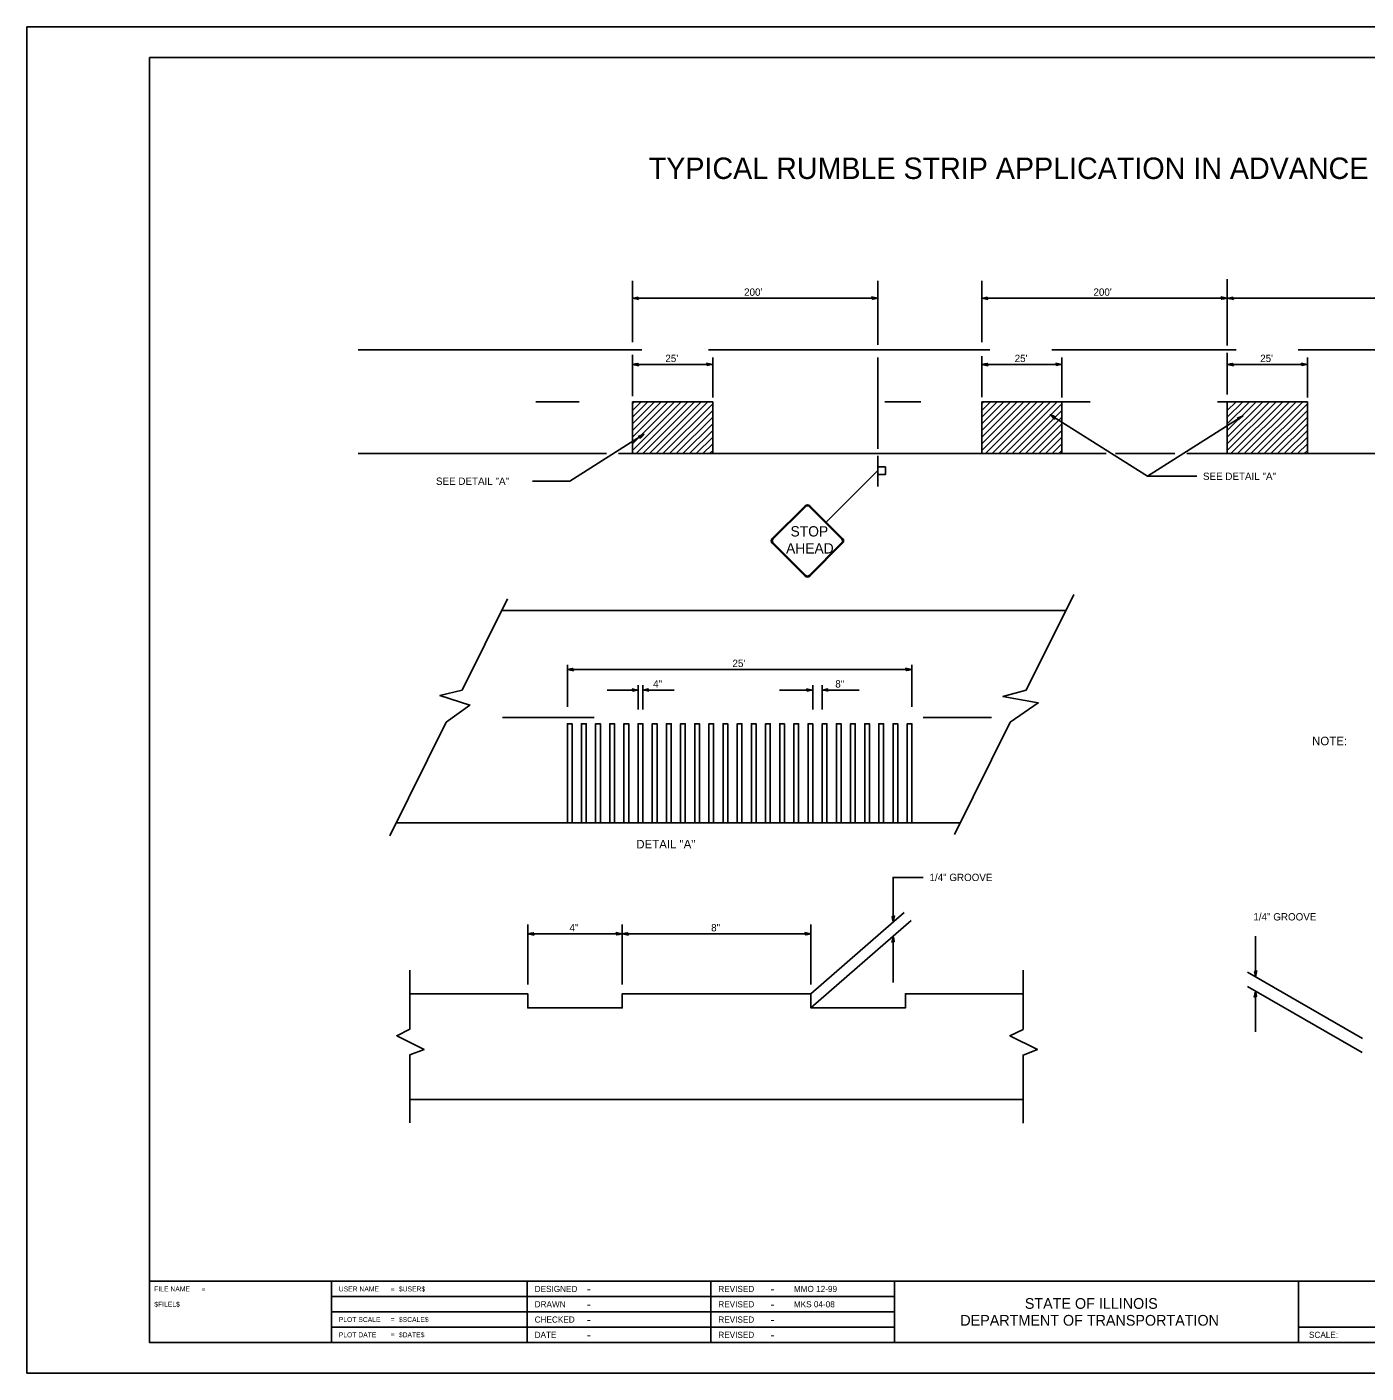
# Model space of a CAD drawing. Extents: x 100000 to 100034, y 100352 to 100374.
# Drawn here: x 100000 to 100021.88, y 100352 to 100374 of the extents above; entities that cross this region are included whole.
import ezdxf

# ---------------------------------------------------------------- set-up
doc = ezdxf.new("R2010")
doc.units = 0
for name, color, linetype in [('Alignment_EX_20 Centerline', 7, 'Continuous'), ('Design_PR_EOP', 7, 'Continuous'), ('Design_PR_PMK Dotted Line', 7, 'Continuous'), ('Drainage_PR', 7, 'Continuous'), ('Notes', 7, 'Continuous'), ('Sheets_50 Reference Boundary', 7, 'Continuous'), ('Sheets_General Details', 7, 'Continuous'), ('Sheets_Printer Plotting Border', 7, 'Continuous'), ('Topo_Traffic Sign', 7, 'Continuous')]:
    doc.layers.add(name, color=color, linetype=linetype)

msp = doc.modelspace()

# ---------------------------------------------------------------- linework, layer by layer
at = {"layer": 'Alignment_EX_20 Centerline'}
for p, q in [((100008.312, 100367.875), (100009.022, 100367.875)), ((100014.012, 100367.875), (100014.604, 100367.875)), ((100016.686, 100367.875), (100017.368, 100367.875)), ((100019.45, 100367.875), (100020.169, 100367.875))]:
    msp.add_line(p, q, dxfattribs=at)
at = {"layer": 'Design_PR_EOP'}
for p, q in [((100005.412, 100368.723), (100010.046, 100368.723)), ((100011.135, 100368.723), (100015.728, 100368.723)), ((100016.741, 100368.723), (100019.755, 100368.723)), ((100020.768, 100368.723), (100025.519, 100368.723)), ((100005.412, 100367.026), (100009.47, 100367.026)), ((100009.663, 100367.026), (100017.627, 100367.026)), ((100017.782, 100367.026), (100018.751, 100367.026)), ((100018.947, 100367.026), (100025.519, 100367.026))]:
    msp.add_line(p, q, dxfattribs=at)
at = {"layer": 'Design_PR_PMK Dotted Line'}
for p, q in [((100007.771, 100362.713), (100009.264, 100362.713)), ((100014.643, 100362.713), (100015.758, 100362.713))]:
    msp.add_line(p, q, dxfattribs=at)
at = {"layer": 'Drainage_PR'}
for p, q in [((100009.891, 100367.026), (100009.891, 100367.875)), ((100009.891, 100367.875), (100011.202, 100367.875)), ((100011.202, 100367.875), (100011.202, 100367.026)), ((100015.597, 100367.026), (100015.597, 100367.875)), ((100015.597, 100367.875), (100016.908, 100367.875)), ((100016.908, 100367.875), (100016.908, 100367.026)), ((100019.608, 100367.026), (100019.608, 100367.876)), ((100019.608, 100367.026), (100019.608, 100367.875)), ((100019.608, 100367.875), (100020.919, 100367.875)), ((100020.919, 100367.875), (100020.919, 100367.026)), ((100011.202, 100367.026), (100009.891, 100367.026)), ((100016.908, 100367.026), (100015.597, 100367.026)), ((100020.919, 100367.026), (100019.608, 100367.026)), ((100016.322, 100363.161), (100017.099, 100364.725)), ((100007.111, 100363.161), (100007.851, 100364.653)), ((100007.757, 100364.462), (100016.968, 100364.462)), ((100008.828, 100362.89), (100008.828, 100363.576)), ((100014.456, 100362.89), (100014.456, 100363.576)), ((100005.929, 100360.781), (100006.85, 100362.637)), ((100008.905, 100362.612), (100008.828, 100362.612)), ((100015.151, 100360.803), (100016.062, 100362.637)), ((100006.034, 100360.993), (100015.245, 100360.993)), ((100009.83, 100360.993), (100009.907, 100360.993)), ((100013.685, 100360.993), (100013.762, 100360.993)), ((100012.808, 100358.199), (100014.328, 100359.528)), ((100012.808, 100357.968), (100014.443, 100359.396)), ((100008.182, 100358.353), (100008.182, 100359.333)), ((100008.182, 100359.179), (100009.724, 100359.179)), ((100009.724, 100358.353), (100009.724, 100359.333)), ((100009.724, 100359.179), (100012.808, 100359.179)), ((100012.808, 100358.353), (100012.808, 100359.333)), ((100020.07, 100358.475), (100020.07, 100359.143)), ((100021.815, 100357.467), (100019.936, 100358.552)), ((100021.812, 100357.238), (100019.936, 100358.32)), ((100020.07, 100357.575), (100020.07, 100358.243)), ((100006.254, 100356.473), (100016.278, 100356.473))]:
    msp.add_line(p, q, dxfattribs=at)
for points in [[(100009.891, 100367.077), (100010.689, 100367.875)], [(100009.891, 100367.186), (100010.58, 100367.875)], [(100009.891, 100367.295), (100010.471, 100367.875)], [(100009.891, 100367.404), (100010.362, 100367.875)], [(100009.891, 100367.513), (100010.253, 100367.875)], [(100009.891, 100367.622), (100010.144, 100367.875)], [(100009.891, 100367.731), (100010.035, 100367.875)], [(100009.891, 100367.84), (100009.926, 100367.875)], [(100009.95, 100367.026), (100010.798, 100367.875)], [(100010.059, 100367.026), (100010.907, 100367.875)], [(100010.168, 100367.026), (100011.016, 100367.875)], [(100010.277, 100367.026), (100011.125, 100367.875)], [(100010.386, 100367.026), (100011.202, 100367.842)], [(100015.597, 100367.077), (100016.395, 100367.875)], [(100015.597, 100367.186), (100016.286, 100367.875)], [(100015.597, 100367.295), (100016.177, 100367.875)], [(100015.597, 100367.404), (100016.068, 100367.875)], [(100015.597, 100367.513), (100015.959, 100367.875)], [(100015.597, 100367.622), (100015.85, 100367.875)], [(100015.597, 100367.731), (100015.74, 100367.875)], [(100015.597, 100367.84), (100015.631, 100367.875)], [(100015.656, 100367.026), (100016.504, 100367.875)], [(100015.765, 100367.026), (100016.613, 100367.875)], [(100015.874, 100367.026), (100016.722, 100367.875)], [(100015.983, 100367.026), (100016.831, 100367.875)], [(100016.092, 100367.026), (100016.908, 100367.842)], [(100019.608, 100367.077), (100020.406, 100367.875)], [(100019.608, 100367.186), (100020.297, 100367.875)], [(100019.608, 100367.295), (100020.188, 100367.875)], [(100019.608, 100367.404), (100020.079, 100367.875)], [(100019.608, 100367.513), (100019.97, 100367.875)], [(100019.608, 100367.622), (100019.86, 100367.875)], [(100019.608, 100367.731), (100019.751, 100367.875)], [(100019.667, 100367.026), (100020.515, 100367.875)], [(100019.776, 100367.026), (100020.624, 100367.875)], [(100019.885, 100367.026), (100020.733, 100367.875)], [(100019.994, 100367.026), (100020.842, 100367.875)], [(100020.103, 100367.026), (100020.919, 100367.842)], [(100010.495, 100367.026), (100011.202, 100367.733)], [(100010.604, 100367.026), (100011.202, 100367.624)], [(100016.201, 100367.026), (100016.908, 100367.733)], [(100016.31, 100367.026), (100016.908, 100367.624)], [(100020.212, 100367.026), (100020.919, 100367.733)], [(100020.321, 100367.026), (100020.919, 100367.624)], [(100010.713, 100367.026), (100011.202, 100367.515)], [(100010.822, 100367.026), (100011.202, 100367.406)], [(100016.419, 100367.026), (100016.908, 100367.515)], [(100016.528, 100367.026), (100016.908, 100367.406)], [(100020.43, 100367.026), (100020.919, 100367.515)], [(100020.539, 100367.026), (100020.919, 100367.406)], [(100010.931, 100367.026), (100011.202, 100367.297)], [(100011.04, 100367.026), (100011.202, 100367.188)], [(100016.637, 100367.026), (100016.908, 100367.297)], [(100016.746, 100367.026), (100016.908, 100367.188)], [(100020.648, 100367.026), (100020.919, 100367.297)], [(100020.757, 100367.026), (100020.919, 100367.188)], [(100011.149, 100367.026), (100011.202, 100367.079)], [(100016.855, 100367.026), (100016.908, 100367.079)], [(100020.865, 100367.027), (100020.917, 100367.08)], [(100007.111, 100363.161), (100006.746, 100363.074), (100007.235, 100362.916), (100006.85, 100362.637)], [(100016.322, 100363.161), (100015.943, 100363.056), (100016.52, 100362.951), (100016.062, 100362.637)], [(100008.905, 100360.993), (100008.828, 100360.993), (100008.828, 100362.612), (100008.905, 100362.612), (100008.905, 100360.993)], [(100014.15, 100359.372), (100014.15, 100360.101), (100014.643, 100360.101)], [(100014.15, 100358.383), (100014.15, 100359.14)], [(100006.254, 100358.584), (100006.254, 100357.618), (100006.04, 100357.514), (100006.488, 100357.289), (100006.254, 100357.2), (100006.254, 100356.088)], [(100016.273, 100358.583), (100016.273, 100357.616), (100016.058, 100357.512), (100016.506, 100357.288), (100016.273, 100357.198), (100016.273, 100356.086)], [(100006.254, 100358.199), (100008.182, 100358.199), (100008.182, 100357.968), (100009.724, 100357.968), (100009.724, 100358.199), (100012.808, 100358.199), (100012.808, 100357.968), (100014.35, 100357.968), (100014.35, 100358.199), (100016.278, 100358.199)]]:
    msp.add_lwpolyline(points, dxfattribs=at)
for points in [[(100008.828, 100360.993), (100008.828, 100362.612), (100008.905, 100362.612), (100008.905, 100360.993)], [(100008.828, 100362.612), (100008.828, 100360.993), (100008.905, 100360.993), (100008.905, 100362.612)], [(100009.059, 100360.993), (100009.059, 100362.612), (100009.136, 100362.612), (100009.136, 100360.993)], [(100009.29, 100360.993), (100009.29, 100362.612), (100009.367, 100362.612), (100009.367, 100360.993)], [(100009.521, 100360.993), (100009.521, 100362.612), (100009.599, 100362.612), (100009.599, 100360.993)], [(100009.753, 100360.993), (100009.753, 100362.612), (100009.83, 100362.612), (100009.83, 100360.993)], [(100009.984, 100360.993), (100009.984, 100362.612), (100010.061, 100362.612), (100010.061, 100360.993)], [(100010.215, 100360.993), (100010.215, 100362.612), (100010.293, 100362.612), (100010.293, 100360.993)], [(100010.447, 100360.993), (100010.447, 100362.612), (100010.524, 100362.612), (100010.524, 100360.993)], [(100010.678, 100360.993), (100010.678, 100362.612), (100010.755, 100362.612), (100010.755, 100360.993)], [(100010.909, 100360.993), (100010.909, 100362.612), (100010.986, 100362.612), (100010.986, 100360.993)], [(100011.141, 100360.993), (100011.141, 100362.612), (100011.218, 100362.612), (100011.218, 100360.993)], [(100011.372, 100360.993), (100011.372, 100362.612), (100011.449, 100362.612), (100011.449, 100360.993)], [(100011.603, 100360.993), (100011.603, 100362.612), (100011.68, 100362.612), (100011.68, 100360.993)], [(100011.835, 100360.993), (100011.835, 100362.612), (100011.912, 100362.612), (100011.912, 100360.993)], [(100012.066, 100360.993), (100012.066, 100362.612), (100012.143, 100362.612), (100012.143, 100360.993)], [(100012.297, 100360.993), (100012.297, 100362.612), (100012.374, 100362.612), (100012.374, 100360.993)], [(100012.529, 100360.993), (100012.529, 100362.612), (100012.606, 100362.612), (100012.606, 100360.993)], [(100012.76, 100360.993), (100012.76, 100362.612), (100012.837, 100362.612), (100012.837, 100360.993)], [(100012.991, 100360.993), (100012.991, 100362.612), (100013.068, 100362.612), (100013.068, 100360.993)], [(100013.222, 100360.993), (100013.222, 100362.612), (100013.3, 100362.612), (100013.3, 100360.993)], [(100013.454, 100360.993), (100013.454, 100362.612), (100013.531, 100362.612), (100013.531, 100360.993)], [(100013.685, 100360.993), (100013.685, 100362.612), (100013.762, 100362.612), (100013.762, 100360.993)], [(100013.916, 100360.993), (100013.916, 100362.612), (100013.994, 100362.612), (100013.994, 100360.993)], [(100014.148, 100360.993), (100014.148, 100362.612), (100014.225, 100362.612), (100014.225, 100360.993)], [(100014.379, 100360.993), (100014.379, 100362.612), (100014.456, 100362.612), (100014.456, 100360.993)], [(100014.171, 100359.472), (100014.152, 100359.464), (100014.133, 100359.46), (100014.141, 100359.422), (100014.15, 100359.372), (100014.16, 100359.425)], [(100008.282, 100359.158), (100008.274, 100359.177), (100008.271, 100359.195), (100008.232, 100359.187), (100008.182, 100359.179), (100008.235, 100359.169)], [(100009.624, 100359.199), (100009.632, 100359.18), (100009.635, 100359.162), (100009.674, 100359.17), (100009.724, 100359.179), (100009.671, 100359.188)], [(100009.824, 100359.158), (100009.816, 100359.177), (100009.813, 100359.195), (100009.774, 100359.187), (100009.724, 100359.179), (100009.777, 100359.169)], [(100012.708, 100359.199), (100012.716, 100359.18), (100012.72, 100359.162), (100012.758, 100359.17), (100012.808, 100359.179), (100012.755, 100359.188)], [(100014.129, 100359.04), (100014.148, 100359.048), (100014.167, 100359.052), (100014.159, 100359.09), (100014.15, 100359.14), (100014.14, 100359.087)], [(100020.091, 100358.575), (100020.071, 100358.567), (100020.053, 100358.563), (100020.061, 100358.525), (100020.07, 100358.475), (100020.079, 100358.528)], [(100020.049, 100358.143), (100020.068, 100358.152), (100020.086, 100358.155), (100020.078, 100358.193), (100020.07, 100358.243), (100020.06, 100358.19)]]:
    msp.add_lwpolyline(points, close=True, dxfattribs=at)
at = {"layer": 'Notes'}
for p, q in [((100009.891, 100369.573), (100009.891, 100369.851)), ((100013.901, 100368.803), (100013.901, 100369.851)), ((100015.597, 100368.846), (100015.597, 100369.851)), ((100019.608, 100368.793), (100019.608, 100369.88)), ((100009.891, 100368.846), (100009.891, 100369.573)), ((100009.891, 100369.566), (100013.901, 100369.566)), ((100015.597, 100369.566), (100019.608, 100369.566)), ((100019.608, 100369.566), (100025.519, 100369.566)), ((100009.891, 100367.968), (100009.891, 100368.64)), ((100019.608, 100367.994), (100019.608, 100368.676)), ((100009.891, 100368.483), (100011.202, 100368.483)), ((100011.202, 100367.944), (100011.202, 100368.596)), ((100013.901, 100367.106), (100013.901, 100368.596)), ((100015.597, 100367.947), (100015.597, 100368.618)), ((100015.597, 100368.483), (100016.908, 100368.483)), ((100016.908, 100367.944), (100016.908, 100368.596)), ((100019.608, 100368.483), (100020.919, 100368.483)), ((100020.919, 100367.944), (100020.919, 100368.596)), ((100018.304, 100366.656), (100016.715, 100367.662)), ((100018.304, 100366.656), (100019.863, 100367.644)), ((100008.871, 100366.576), (100010.08, 100367.342)), ((100013.901, 100366.75), (100013.056, 100365.906)), ((100018.304, 100366.656), (100019.111, 100366.656)), ((100008.261, 100366.576), (100008.871, 100366.576)), ((100014.456, 100363.499), (100008.828, 100363.499)), ((100009.984, 100363.163), (100009.479, 100363.163)), ((100009.984, 100362.843), (100009.984, 100363.24)), ((100010.061, 100362.843), (100010.061, 100363.24)), ((100010.575, 100363.163), (100010.061, 100363.163)), ((100012.837, 100363.163), (100012.294, 100363.163)), ((100012.837, 100362.843), (100012.837, 100363.24)), ((100012.991, 100362.843), (100012.991, 100363.24)), ((100013.597, 100363.163), (100012.991, 100363.163))]:
    msp.add_line(p, q, dxfattribs=at)
for points in [[(100009.991, 100369.545), (100009.983, 100369.564), (100009.98, 100369.583), (100009.941, 100369.575), (100009.891, 100369.566), (100009.945, 100369.556)], [(100013.801, 100369.587), (100013.809, 100369.568), (100013.812, 100369.549), (100013.851, 100369.557), (100013.901, 100369.566), (100013.847, 100369.576)], [(100015.697, 100369.545), (100015.689, 100369.564), (100015.686, 100369.583), (100015.647, 100369.575), (100015.597, 100369.566), (100015.65, 100369.556)], [(100019.508, 100369.587), (100019.516, 100369.568), (100019.519, 100369.549), (100019.558, 100369.557), (100019.608, 100369.566), (100019.555, 100369.576)], [(100019.708, 100369.545), (100019.7, 100369.564), (100019.697, 100369.583), (100019.658, 100369.575), (100019.608, 100369.566), (100019.661, 100369.556)], [(100009.991, 100368.462), (100009.983, 100368.482), (100009.98, 100368.5), (100009.941, 100368.492), (100009.891, 100368.483), (100009.945, 100368.474)], [(100011.102, 100368.504), (100011.11, 100368.485), (100011.113, 100368.467), (100011.152, 100368.475), (100011.202, 100368.483), (100011.149, 100368.493)], [(100015.697, 100368.462), (100015.689, 100368.482), (100015.686, 100368.5), (100015.647, 100368.492), (100015.597, 100368.483), (100015.65, 100368.474)], [(100016.808, 100368.504), (100016.816, 100368.485), (100016.819, 100368.467), (100016.858, 100368.475), (100016.908, 100368.483), (100016.854, 100368.493)], [(100019.708, 100368.462), (100019.7, 100368.482), (100019.697, 100368.5), (100019.658, 100368.492), (100019.608, 100368.483), (100019.661, 100368.474)], [(100020.819, 100368.504), (100020.827, 100368.485), (100020.83, 100368.467), (100020.869, 100368.475), (100020.919, 100368.483), (100020.865, 100368.493)], [(100016.789, 100367.591), (100016.792, 100367.611), (100016.799, 100367.629), (100016.762, 100367.643), (100016.715, 100367.662), (100016.755, 100367.625)], [(100019.767, 100367.608), (100019.785, 100367.596), (100019.797, 100367.582), (100019.825, 100367.61), (100019.863, 100367.644), (100019.813, 100367.624)], [(100009.984, 100367.306), (100010.001, 100367.294), (100010.014, 100367.28), (100010.042, 100367.307), (100010.08, 100367.342), (100010.03, 100367.321)], [(100008.928, 100363.478), (100008.919, 100363.497), (100008.916, 100363.515), (100008.878, 100363.507), (100008.828, 100363.499), (100008.881, 100363.489)], [(100014.356, 100363.519), (100014.364, 100363.5), (100014.367, 100363.482), (100014.406, 100363.49), (100014.456, 100363.499), (100014.403, 100363.508)], [(100009.884, 100363.184), (100009.892, 100363.165), (100009.895, 100363.147), (100009.934, 100363.155), (100009.984, 100363.163), (100009.931, 100363.173)], [(100010.161, 100363.142), (100010.153, 100363.162), (100010.15, 100363.18), (100010.111, 100363.172), (100010.061, 100363.163), (100010.115, 100363.154)], [(100012.737, 100363.184), (100012.745, 100363.165), (100012.748, 100363.147), (100012.787, 100363.155), (100012.837, 100363.163), (100012.784, 100363.173)], [(100013.091, 100363.142), (100013.083, 100363.162), (100013.08, 100363.18), (100013.041, 100363.172), (100012.991, 100363.163), (100013.045, 100363.154)]]:
    msp.add_lwpolyline(points, close=True, dxfattribs=at)
at = {"layer": 'Sheets_50 Reference Boundary'}
msp.add_lwpolyline([(100002, 100373.5), (100033.5, 100373.5), (100033.5, 100353.5), (100002, 100353.5)], close=True, dxfattribs=at)
at = {"layer": 'Sheets_General Details'}
for p, q in [((100000, 100374), (100000, 100352)), ((100034, 100374), (100000, 100374)), ((100002, 100353.5), (100033.5, 100353.5)), ((100004.974, 100353.5), (100004.974, 100352.5)), ((100008.174, 100353.5), (100008.174, 100352.5)), ((100011.174, 100353.5), (100011.174, 100352.5)), ((100014.174, 100353.5), (100014.174, 100352.5)), ((100020.774, 100353.5), (100020.774, 100352.5)), ((100004.974, 100353.25), (100014.174, 100353.25)), ((100004.974, 100353), (100014.174, 100353)), ((100004.974, 100352.75), (100014.174, 100352.75)), ((100020.774, 100352.75), (100028.474, 100352.75)), ((100034, 100352), (100000, 100352))]:
    msp.add_line(p, q, dxfattribs=at)
msp.add_lwpolyline([(100002, 100373.5), (100033.5, 100373.5), (100033.5, 100352.5), (100002, 100352.5)], close=True, dxfattribs=at)
at = {"layer": 'Sheets_Printer Plotting Border'}
msp.add_lwpolyline([(100000, 100352), (100034, 100352), (100034, 100374), (100000, 100374)], close=True, dxfattribs=at)
at = {"layer": 'Topo_Traffic Sign'}
for p, q in [((100013.901, 100366.991), (100013.901, 100366.491)), ((100012.711, 100366.174), (100012.175, 100365.638)), ((100012.722, 100366.164), (100012.185, 100365.627)), ((100012.777, 100366.164), (100013.314, 100365.627)), ((100012.788, 100366.174), (100013.325, 100365.638)), ((100012.175, 100365.561), (100012.711, 100365.024)), ((100012.185, 100365.572), (100012.722, 100365.035)), ((100012.777, 100365.035), (100013.314, 100365.572)), ((100012.788, 100365.024), (100013.325, 100365.561))]:
    msp.add_line(p, q, dxfattribs=at)
msp.add_lwpolyline([(100014.026, 100366.813), (100013.901, 100366.813), (100013.901, 100366.688), (100014.026, 100366.688)], close=True, dxfattribs=at)
for centre, major_axis, start_param, end_param in [((100012.75, 100366.136), (-0.0542, 0), 3.926991, 5.497787), ((100012.75, 100366.136), (-0.0392, 0), 3.926991, 5.497787), ((100012.213, 100365.599), (-0.0542, 0), 5.497787, 7.068583), ((100012.213, 100365.599), (-0.0392, 0), 5.497787, 7.068583), ((100013.286, 100365.599), (0.0392, 0), 5.497787, 7.068583), ((100013.286, 100365.599), (0.0542, 0), 5.497787, 7.068583), ((100012.75, 100365.063), (0.0542, 0), 3.926991, 5.497787), ((100012.75, 100365.063), (0.0392, 0), 3.926991, 5.497787)]:
    msp.add_ellipse(centre, major_axis=major_axis, ratio=0.999995, start_param=start_param, end_param=end_param, dxfattribs=at)

# ---------------------------------------------------------------- texts
at = {"layer": 'Drainage_PR'}
for s, p in [('1/4" GROOVE', (100014.743, 100360.041)), ('1/4" GROOVE', (100020.035, 100359.397)), ('4"', (100008.864, 100359.219)), ('8"', (100011.177, 100359.219))]:
    msp.add_text(s, height=0.12, dxfattribs=at).set_placement(p)
at = {"layer": 'Notes'}
for s, height, p in [('TYPICAL RUMBLE STRIP APPLICATION IN ADVANCE OF AN INTERSECTION', 0.35, (100010.158, 100371.515)), ("200'", 0.12, (100011.715, 100369.606)), ("200'", 0.12, (100017.422, 100369.606)), ("25'", 0.12, (100010.429, 100368.523)), ("25'", 0.12, (100016.135, 100368.523)), ("25'", 0.12, (100020.146, 100368.523)), ('SEE DETAIL "A"', 0.12, (100019.211, 100366.596)), ('SEE DETAIL "A"', 0.12, (100006.682, 100366.516)), ("25'", 0.12, (100011.525, 100363.539)), ('4"', 0.12, (100010.229, 100363.203)), ('8"', 0.12, (100013.205, 100363.203)), ('NOTE:', 0.14, (100020.993, 100362.26)), ('DETAIL "A"', 0.14, (100009.954, 100360.574))]:
    msp.add_text(s, height=height, dxfattribs=at).set_placement(p)
at = {"layer": 'Sheets_General Details'}
for s, p in [('FILE NAME', (100002.08, 100353.335)), ('=', (100002.852, 100353.335)), ('USER NAME', (100005.094, 100353.335)), ('=', (100005.942, 100353.335)), ('$USER$', (100006.076, 100353.335)), ('$FILEL$', (100002.08, 100353.085)), ('PLOT SCALE', (100005.094, 100352.835)), ('=', (100005.942, 100352.835)), ('$SCALE$', (100006.076, 100352.835)), ('PLOT DATE', (100005.094, 100352.585)), ('=', (100005.942, 100352.585)), ('$DATE$', (100006.076, 100352.585))]:
    msp.add_text(s, height=0.08, rotation=360, dxfattribs=at).set_placement(p)
for s, height, p in [('DESIGNED', 0.1, (100008.294, 100353.325)), ('-', 0.14, (100009.148, 100353.305)), ('REVISED', 0.1, (100011.294, 100353.325)), ('-', 0.14, (100012.148, 100353.305)), ('MMO 12-99', 0.1, (100012.528, 100353.325)), ('STATE OF ILLINOIS', 0.175, (100016.301, 100353.05)), ('DRAWN', 0.1, (100008.294, 100353.075)), ('-', 0.14, (100009.148, 100353.055)), ('REVISED', 0.1, (100011.294, 100353.075)), ('-', 0.14, (100012.148, 100353.055)), ('MKS 04-08', 0.1, (100012.528, 100353.075)), ('CHECKED', 0.1, (100008.294, 100352.825)), ('-', 0.14, (100009.148, 100352.805)), ('REVISED', 0.1, (100011.294, 100352.825)), ('-', 0.14, (100012.148, 100352.805)), ('DEPARTMENT OF TRANSPORTATION', 0.175, (100015.247, 100352.775)), ('DATE', 0.1, (100008.294, 100352.575)), ('-', 0.14, (100009.148, 100352.555)), ('REVISED', 0.1, (100011.294, 100352.575)), ('-', 0.14, (100012.148, 100352.555)), ('SCALE:          ', 0.1, (100020.943, 100352.575))]:
    msp.add_text(s, height=height, dxfattribs=at).set_placement(p)
at = {"layer": 'Topo_Traffic Sign'}
for s, p in [('STOP', (100012.474, 100365.672)), ('AHEAD', (100012.401, 100365.394))]:
    msp.add_text(s, height=0.1687, dxfattribs=at).set_placement(p)

doc.saveas('drawing.dxf')
